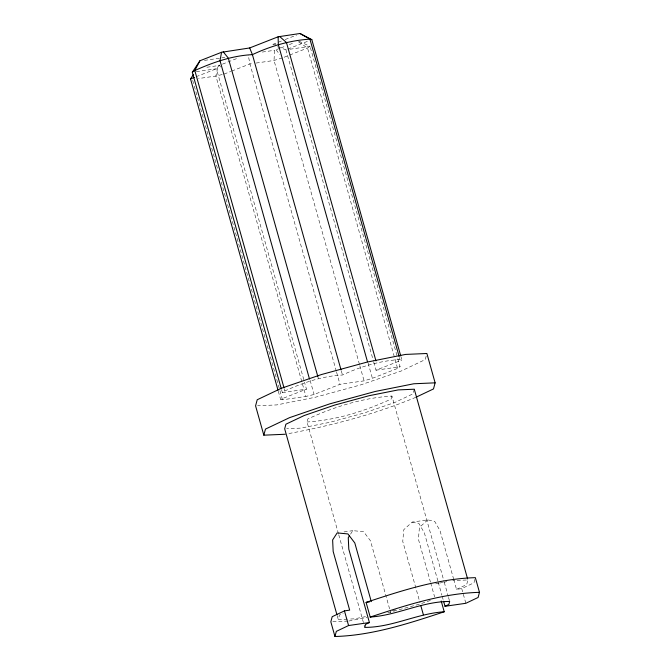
<?xml version="1.0" encoding="UTF-8"?>
<svg xmlns="http://www.w3.org/2000/svg" width="670" height="670" viewBox="0 0 670 670"><rect width="100%" height="100%" fill="white"/><g stroke="black" fill="none" stroke-linecap="round" stroke-linejoin="round"><path stroke-width="0.5" stroke-dasharray="3.35 2.51" d="M279.901 48.315L274.524 50.3L274.03 60.468L359.555 364.731M220.472 67.042L219.576 65.283L218.135 65.627L215.891 76.045L305.947 396.431L314.096 394.479L339.983 384.32L364.086 380.853L372.403 378.307L397.595 368.425L400.099 366.716L397.545 357.654M338.451 533.747L307.036 421.983L307.84 418.968C334.179 406.774 362.864 397.846 391.925 396.045L444.001 581.309M391.925 396.045L391.113 399.06C364.781 411.246 336.089 420.182 307.036 421.983M347.361 619.155L338.283 619.549L339.514 614.951L343.208 613.192M414.286 389.211L413.055 393.809L394.789 402.486L364.38 412.913L329.983 422.293L300.805 428.113L286.685 428.725M426.179 356.105L425.249 359.581L401.112 371.046L360.929 384.823L315.461 397.218L276.903 404.906L257.615 405.752M474.896 579.374L473.983 582.799L461.731 588.612L456.521 589.365L454 580.413M350.536 534.174L352.797 530.657L363.559 531.678L370.435 540.698L390.778 613.05M219.551 64.948L216.41 68.767L197.231 76.288M453.724 579.416L440.022 530.682L434.73 521.436L427.778 519.861L412.142 522.114L403.801 529.685L402.754 541.419L419.99 602.715M427.778 519.861L419.437 527.432L418.39 539.166L430.416 581.937M281.517 389.597L282.363 392.62L284.867 390.911C303.234 382.687 322.203 376.063 342.479 375.016C360.678 366.473 379.84 360.837 399.973 359.53L401.883 360.033L401.037 357.01M415.861 397.302C374.63 414.42 331.055 425.768 287.187 433.85M456.521 589.365L466.672 584.55L467.903 579.944L452.778 580.605M222.423 64.161L238.545 57.838M281.358 41.029L271.878 44.756L275.948 44.17M285.152 39.547L296.542 35.075M280.847 47.947L285.546 46.096M289.306 44.622L294.013 42.779M224.048 74.094L230.756 71.464M231.711 71.087L249.935 63.935L252.942 63.499M287.857 49.052L307.991 41.155M284.122 57.226L288.829 55.384M289.767 55.015L307.538 48.039L310.043 46.339L397.268 356.641M278.31 391.247L280.579 399.303L306.466 389.144L304.481 382.093M373.734 362.127L375.996 370.192L401.883 360.033M430.391 600.437L419.713 604.097L387.411 612.899M282.346 57.93L274.03 60.468L253.947 63.357M392.193 610.68L396.02 609.641M222.231 74.529L215.891 76.045L198.555 78.541M435.668 583.855L438.691 583.26M439.696 583.059L442.711 582.456M443.716 582.255L446.739 581.652M365.485 616.635L354.422 618.846L348.366 619.114M348.819 621.04L367.118 617.397M204.442 60.392L224.819 57.452M262.297 52.059L274.524 50.3M277.506 46.774L285.939 49.806L288.954 49.371M289.959 49.228L310.043 46.339L298.368 40.937M206.904 67.243L218.135 65.627M196.327 71.657L216.41 68.767L304.197 381.088M375.996 370.192L400.099 366.716M282.363 392.62L306.466 389.144M280.579 399.303L282.489 399.806L305.947 396.431M344.003 531.93L352.797 530.657M332.831 621.743L347.822 621.09M412.142 522.114L419.093 523.689L424.386 532.926L437.945 581.166M298.585 41.858L307.538 48.039L397.595 368.425M276.141 49.789L279.859 54.672M399.404 357.512L399.973 359.53M461.731 588.612L465.859 603.285M444.285 582.322L448.247 596.417M448.523 597.422L449.662 601.451M438.23 582.171L441.899 595.236M442.183 596.241L443.314 600.261M285.939 49.806L373.45 361.122M430.693 582.933L434.612 596.861M368.148 363.199L372.403 378.307M359.84 365.736L364.086 380.853M341.34 370.987L342.479 375.016M336.307 371.222L249.935 63.935L248.218 55.091M336.591 372.227L339.983 384.32M317.815 376.473L318.376 378.483M310.135 380.376L314.096 394.479M338.735 534.752L364.773 627.388M284.298 388.901L284.867 390.911M192.717 80.434L279.658 389.731M279.943 390.736L282.489 399.806M337.152 615.537L338.283 619.549"/><path stroke-width="1" d="M400.752 355.996L311.826 39.647L299.993 33.5L278.134 36.783L249.675 47.955L221.569 52.277L220.003 60.643L309.498 379.011M263.829 435.182L265.462 429.102L289.599 417.636L329.782 403.859L375.25 391.464L413.809 383.768L435.123 382.838L426.882 353.492L405.559 354.422L367.001 362.118L321.533 374.513L281.35 388.29L257.213 399.755L255.58 405.836L263.829 435.182L285.152 434.252M441.203 601.015L444.227 611.777C408.826 623.435 372.486 635.445 334.958 636.5L336.323 631.366L348.576 625.545L369.421 622.547L348.802 549.191L348.266 537.683L349.397 535.925M435.123 382.838L433.498 388.927L416.79 396.858M445.006 606.291L448.85 604.466L449.662 601.451C422.259 601.375 397.352 615.32 370.209 617.062L366.088 602.389C401.481 590.731 437.828 578.721 475.357 577.666L479.477 592.339L478.104 597.472L465.859 603.285L445.006 606.291L443.599 601.266M221.569 52.277L199.936 60.761L194.811 70.534L192.307 72.234L281.233 388.583M192.307 72.234L199.936 60.761M278.025 390.241L190.523 78.926L193.379 74.571M371.297 601.635L354.798 542.951L347.923 533.931L337.161 532.91L332.63 539.936L333.166 551.444L349.665 610.127L344.455 610.881L332.203 616.693L330.829 621.827L334.958 636.5M369.421 622.547L365.577 624.373L364.773 627.388C392.168 627.463 417.075 613.519 444.227 611.777M190.523 78.926L194.359 77.418M370.209 617.062C405.61 605.404 441.949 593.394 479.477 592.339M366.088 602.389L369.555 601.886M311.826 39.647L309.917 39.145L299.993 33.5M279.574 36.44L286.467 42.528L375.954 360.896M223.185 51.766L228.319 58.106L317.815 376.473M249.675 47.955L252.422 54.63L341.055 369.974M467.618 578.939L414.286 389.211L398.156 389.915L368.977 395.736L334.573 405.116L304.172 415.534L285.906 424.21L284.675 428.817L336.876 614.532M399.127 356.507L309.917 39.145C289.792 40.451 270.621 46.088 252.422 54.63C232.147 55.677 213.177 62.302 194.811 70.534L284.021 387.888M367.512 361.834L278.31 44.471L278.134 36.783M420.835 605.73L423.373 614.775M344.455 610.881L348.576 625.545"/></g></svg>
